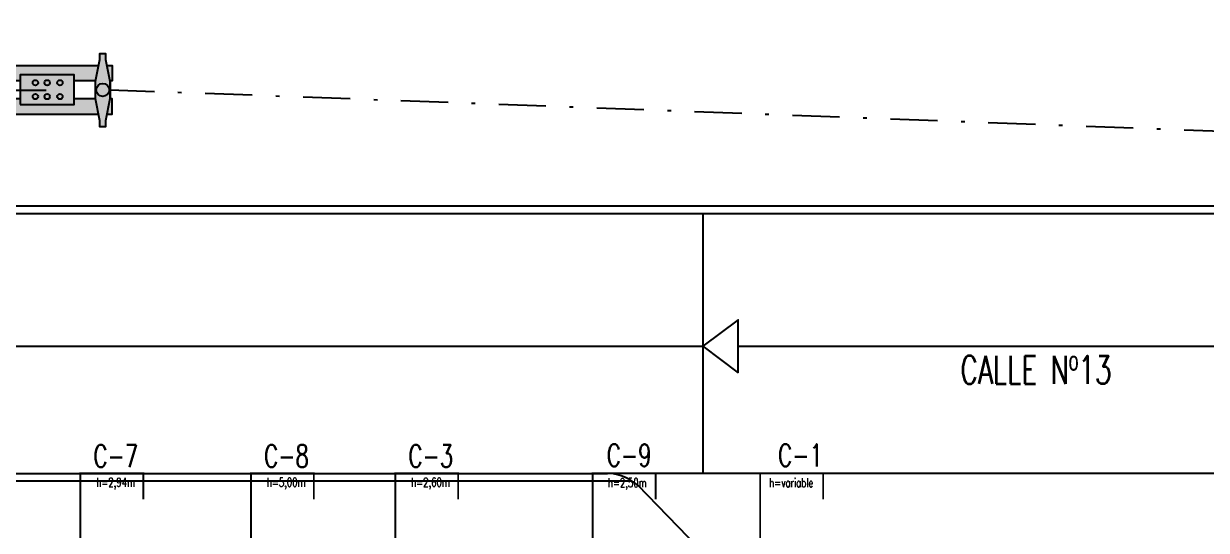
# Model space of a CAD drawing. Header units: millimetres. Extents: x -77 to 207, y -160 to 187.
# Drawn here: x -30.13 to 1.74, y 42.24 to 55.88 of the extents above; entities that cross this region are included whole.
import ezdxf
from ezdxf.xclip import XClip

# ---------------------------------------------------------------- set-up
doc = ezdxf.new("R2010")
doc.units = ezdxf.units.MM
doc.header["$LTSCALE"] = 0.1
doc.linetypes.add('X REF - ANELO INST bind$0$X REF - ANELO EXT$0$DASHDOT', pattern=[25.4, 12.7, -6.35, 0, -6.35])
for name, color, linetype in [('C01 Foil blanco', 30, 'Continuous'), ('C03 PRY comun+papel kraft', 192, 'Continuous'), ('C07 P media Tº', 140, 'Continuous'), ('C08 CH trapezoidal', 148, 'Continuous'), ('C09 CH sinusoidal', 40, 'Continuous'), ('X REF - ANELO INST bind$0$X REF - ANELO EXT$0$E-TXT CALLES', 7, 'Continuous'), ('X REF - ANELO INST bind$0$X REF - ANELO EXT$0$EXT-BIPOSTE SET', 251, 'Continuous'), ('X REF - ANELO INST bind$0$X REF - ANELO EXT$0$RLV-AUXILIARES', 252, 'Continuous'), ('X REF - ANELO INST bind$0$X REF - ANELO EXT$0$RLV-CORDONES', 8, 'Continuous'), ('X REF - ANELO INST bind$0$X REF - ANELO EXT$0$RLV-LINEA MT', 252, 'X REF - ANELO INST bind$0$X REF - ANELO EXT$0$DASHDOT')]:
    doc.layers.add(name, color=color, linetype=linetype)
doc.styles.get("Standard").update_dxf_attribs({"font": 'arial.ttf'})
doc.styles.add('X REF - ANELO INST bind$0$X REF - ANELO EXT$0$ROMAND', font='romand.shx', dxfattribs={"width": 0.8})

# ---------------------------------------------------------------- blocks, each defined once
blk = doc.blocks.new('X REF - ANELO INST bind$0$X REF - ANELO EXT$0$BIPOSTE SET')
for points in [[(-3.124, 3.254), (-2.821, 3.254), (-2.821, 2.932), (-2.587, 1.781), (-2.587, 0.829), (-2.821, -0.335), (-2.821, -0.67), (-3.124, -0.67), (-3.124, -0.335), (-3.36, 0.829), (-3.36, 1.781), (-3.124, 2.932)], [(2.823, 3.245), (3.126, 3.245), (3.126, 2.923), (3.36, 1.772), (3.36, 0.819), (3.126, -0.344), (3.126, -0.679), (2.823, -0.679), (2.823, -0.344), (2.587, 0.819), (2.587, 1.772), (2.823, 2.923)], [(-3.469, 2.609), (3.474, 2.609), (3.474, 1.781), (-3.469, 1.781)], [(-1.436, 0.525), (1.441, 0.525), (1.441, 2.103), (-1.436, 2.103)], [(-3.469, 0.829), (3.474, 0.829), (3.474, 0), (-3.469, 0)]]:
    blk.add_hatch(color=255).paths.add_polyline_path(points)
at = {"layer": 'X REF - ANELO INST bind$0$X REF - ANELO EXT$0$EXT-BIPOSTE SET'}
for points in [[(-3.124, 3.254), (-2.821, 3.254), (-2.821, 2.932), (-2.587, 1.781), (-2.587, 0.829), (-2.821, -0.335), (-2.821, -0.67), (-3.124, -0.67), (-3.124, -0.335), (-3.36, 0.829), (-3.36, 1.781), (-3.124, 2.932), (-3.124, 3.254), (-2.821, 3.254)], [(2.823, 3.245), (3.126, 3.245), (3.126, 2.923), (3.36, 1.772), (3.36, 0.819), (3.126, -0.344), (3.126, -0.679), (2.823, -0.679), (2.823, -0.344), (2.587, 0.819), (2.587, 1.772), (2.823, 2.923), (2.823, 3.245), (3.126, 3.245)], [(-3.36, 1.781), (-3.469, 1.781), (-3.469, 2.609), (-3.19, 2.609)], [(-2.755, 2.609), (2.759, 2.609)], [(3.19, 2.609), (3.474, 2.609), (3.474, 1.781), (3.358, 1.781)], [(-3.36, 0.829), (-3.36, 1.781)], [(-1.436, 1.781), (-2.587, 1.781)], [(-2.587, 1.781), (-2.587, 0.829)], [(2.589, 1.781), (1.441, 1.781)], [(3.358, 1.781), (3.365, 1.781), (3.365, 0.829), (3.36, 0.829)], [(-3.36, 0.829), (-3.469, 0.829), (-3.469, 0), (-3.192, 0)], [(-1.436, 0.829), (-2.587, 0.829)], [(2.587, 0.829), (1.441, 0.829)], [(3.195, 0), (3.474, 0), (3.474, 0.829), (3.36, 0.829)], [(-2.753, 0), (2.753, 0)]]:
    blk.add_lwpolyline(points, dxfattribs=at)
blk.add_lwpolyline([(-1.436, 0.525), (1.441, 0.525), (1.441, 2.103), (-1.436, 2.103)], close=True, dxfattribs=at)
for centre, radius in [((-2.972, 1.305), 0.347), ((-0.622, 1.685), 0.143), ((0.005, 1.685), 0.143), ((0.686, 1.685), 0.143), ((2.975, 1.296), 0.347), ((-0.622, 0.942), 0.143), ((0.005, 0.942), 0.143), ((0.686, 0.942), 0.143)]:
    blk.add_circle(centre, radius, dxfattribs=at)
blk = doc.blocks.new('X REF - ANELO INST bind$0$X REF - ANELO EXT')
at = {"layer": 'X REF - ANELO INST bind$0$X REF - ANELO EXT$0$RLV-AUXILIARES'}
for p, q in [((-11.831, 50.778), (-11.831, 43.778)), ((-60.671, 47.199), (-11.831, 47.199)), ((-10.877, 47.199), (7.591, 47.199))]:
    blk.add_line(p, q, dxfattribs=at)
blk.add_lwpolyline([(-10.877, 46.485), (-10.877, 47.912), (-11.831, 47.199), (-10.877, 46.485)], dxfattribs=at)
at = {"layer": 'X REF - ANELO INST bind$0$X REF - ANELO EXT$0$RLV-CORDONES', "color": 253}
for p, q in [((7.455, 43.778), (-14.398, 43.778)), ((-11.955, 41.778), (-13.583, 43.456))]:
    blk.add_line(p, q, dxfattribs=at)
at = {"layer": 'X REF - ANELO INST bind$0$X REF - ANELO EXT$0$RLV-CORDONES'}
for points in [[(-61.625, 77.495), (-61.625, 60.084), (-61.625, 60.084), (-61.625, 60.084), (-61.625, 60.084), (-61.625, 60.084), (-61.625, 60.084), (-61.625, 56.778, 0.414212), (-55.625, 50.778), (-29.056, 50.778)], [(-35.223, 50.778), (46.375, 50.778, 0.414214), (50.375, 54.778), (50.375, 77.495)]]:
    blk.add_lwpolyline(points, format="xyb", dxfattribs=at)
at = {"layer": 'X REF - ANELO INST bind$0$X REF - ANELO EXT$0$RLV-CORDONES', "color": 253}
for points in [[(-61.425, 77.495), (-61.425, 56.778, 0.414212), (-55.625, 50.978), (-28.867, 50.978)], [(-37.541, 50.978), (46.375, 50.978, 0.414214), (50.175, 54.778), (50.175, 77.495)], [(-13.583, 43.456, 0.190607), (-14.484, 43.778, 0.357738)]]:
    blk.add_lwpolyline(points, format="xyb", dxfattribs=at)
at = {"layer": 'X REF - ANELO INST bind$0$X REF - ANELO EXT$0$RLV-CORDONES'}
blk.add_lwpolyline([(-55.625, 43.778), (-14.398, 43.778)], dxfattribs=at)
at = {"layer": 'X REF - ANELO INST bind$0$X REF - ANELO EXT$0$RLV-CORDONES', "color": 253}
blk.add_lwpolyline([(-55.625, 43.578), (-13.747, 43.578)], dxfattribs=at)
at = {"layer": 'X REF - ANELO INST bind$0$X REF - ANELO EXT$0$RLV-LINEA MT'}
for p, q in [((-29.523, 54.09), (-75.658, 53.851)), ((57.812, 50.903), (-27.805, 54.099))]:
    blk.add_line(p, q, dxfattribs=at)
at = {"layer": 'X REF - ANELO INST bind$0$X REF - ANELO EXT$0$EXT-BIPOSTE SET', "xscale": 0.5044546991953212, "yscale": 0.5044546991953212, "zscale": 0.5044546991953212}
blk.add_blockref('X REF - ANELO INST bind$0$X REF - ANELO EXT$0$BIPOSTE SET', (-29.501, 53.446), dxfattribs=at)
at = {"layer": 'X REF - ANELO INST bind$0$X REF - ANELO EXT$0$E-TXT CALLES', "insert": (-8.333, 46.939, 0), "char_height": 0.75, "width": 11.44355, "attachment_point": 1, "style": 'X REF - ANELO INST bind$0$X REF - ANELO EXT$0$ROMAND'}
blk.add_mtext('\\pi3.4468;{\\Fromans|c0;\\W0.7;CALLE Nº13}', dxfattribs=at)
blk = doc.blocks.new('X REF - ANELO INST bind$0$X REF - ANELO')
blk.add_blockref('X REF - ANELO INST bind$0$X REF - ANELO EXT', (0, 0))
blk = doc.blocks.new('X REF - ANELO INST bind')
ref = blk.add_blockref('X REF - ANELO INST bind$0$X REF - ANELO', (0, 0))
XClip(ref).set_block_clipping_path([(-76.9680737415, -24.7711317477), (92.9860355418, 61.1669630168)])

msp = doc.modelspace()

# ---------------------------------------------------------------- linework, layer by layer
at = {"layer": 'C01 Foil blanco', "const_width": 0.05, "elevation": 0}
msp.add_lwpolyline([(-10.282, 24.516), (-10.282, 43.778), (-8.585, 43.778), (-8.585, 43.075)], dxfattribs=at)
at = {"layer": 'C03 PRY comun+papel kraft', "const_width": 0.05}
msp.add_lwpolyline([(-27.483, 32.127), (-20.117, 32.127), (-20.117, 43.778), (-18.42, 43.778), (-18.42, 43.075)], dxfattribs=at)
at = {"layer": 'C07 P media Tº', "const_width": 0.05, "elevation": 0}
msp.add_lwpolyline([(-28.602, 40.268), (-28.602, 43.778), (-26.905, 43.778), (-26.905, 43.075)], dxfattribs=at)
at = {"layer": 'C08 CH trapezoidal', "const_width": 0.05, "elevation": 0}
msp.add_lwpolyline([(-24.007, 40.268), (-24.007, 43.778), (-22.31, 43.778), (-22.313, 43.075)], dxfattribs=at)
at = {"layer": 'C09 CH sinusoidal', "const_width": 0.05, "elevation": 0}
msp.add_lwpolyline([(-14.796, 31.635), (-14.796, 43.778), (-13.099, 43.778), (-13.099, 43.075)], dxfattribs=at)

# ---------------------------------------------------------------- block references
msp.add_blockref('X REF - ANELO INST bind', (0, 0))

# ---------------------------------------------------------------- texts
at = {"layer": 'C01 Foil blanco', "color": 7, "attachment_point": 1}
for s, insert, char_height, width in [('\\pi2.8036;{\\Fromans|c0;\\W0.7;\\C2;C-1}', (-12.603, 44.566, -0.004), 0.6, 3.90357), ('\\pi7.6947;{\\Fromans|c0;\\W0.7;h=variable}', (-17.734, 43.645, -0.004), 0.24, 8.95868)]:
    msp.add_mtext(s, dxfattribs=dict(at, insert=insert, char_height=char_height, width=width))
at = {"layer": 'C03 PRY comun+papel kraft', "color": 7, "attachment_point": 1}
for s, insert, char_height, width in [('\\pi1.0368;{\\Fromans|c0;\\W0.7;\\C2;C-3}', (-20.795, 44.544, -0.004), 0.6, 2.25685), ('\\pi6.216;{\\Fromans|c0;\\W0.7;h=2,60m}', (-25.905, 43.659, -0.004), 0.24, 7.31196)]:
    msp.add_mtext(s, dxfattribs=dict(at, insert=insert, char_height=char_height, width=width))
at = {"layer": 'C07 P media Tº', "color": 7, "attachment_point": 1}
for s, insert, char_height, width in [('\\pi2.6836;{\\Fromans|c0;\\W0.7;\\C2;C-7}', (-30.933, 44.544, -0.004), 0.6, 3.90357), ('\\pi7.8627;{\\Fromans|c0;\\W0.7;h=2,94m}', (-36.037, 43.659, -0.004), 0.24, 8.95868)]:
    msp.add_mtext(s, dxfattribs=dict(at, insert=insert, char_height=char_height, width=width))
at = {"layer": 'C08 CH trapezoidal', "color": 7, "attachment_point": 1}
for s, insert, char_height, width in [('\\pi2.6836;{\\Fromans|c0;\\W0.7;\\C2;C-8}', (-26.332, 44.544, -0.004), 0.6, 3.90357), ('\\pi7.8627;{\\Fromans|c0;\\W0.7;h=5,00m}', (-31.441, 43.659, -0.004), 0.24, 8.95868)]:
    msp.add_mtext(s, dxfattribs=dict(at, insert=insert, char_height=char_height, width=width))
at = {"layer": 'C09 CH sinusoidal', "color": 7, "attachment_point": 1}
for s, insert, char_height, width in [('\\pi2.7036;{\\Fromans|c0;\\W0.7;\\C2;C-9}', (-17.118, 44.566, -0.004), 0.6, 3.90357), ('\\pi7.8627;{\\Fromans|c0;\\W0.7;h=2,50m}', (-22.249, 43.645, -0.004), 0.24, 8.95868)]:
    msp.add_mtext(s, dxfattribs=dict(at, insert=insert, char_height=char_height, width=width))

doc.saveas('drawing.dxf')
